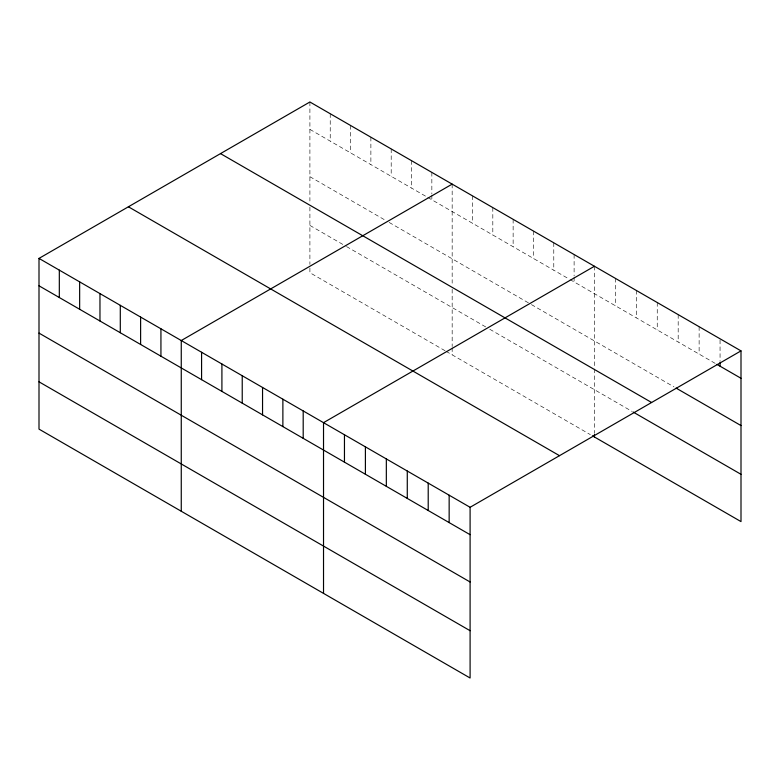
<?xml version="1.0" encoding="UTF-8"?>
<svg xmlns="http://www.w3.org/2000/svg" width="780" height="780" viewBox="0 0 780 780"><rect width="100%" height="100%" fill="white"/><g stroke="black" fill="none" stroke-linecap="round" stroke-linejoin="round"><path stroke-width="0.58" stroke-dasharray="3.9 2.92" d="M309.904 129.392L426.767 196.862M427.781 197.447L569.029 278.996M570.043 279.581L715.874 363.773M309.904 176.689L385.106 220.106M389.171 222.446L530.41 303.995M531.424 304.58L673.998 386.89M309.904 225.42L345.472 245.953M346.486 246.538L485.706 326.908M489.762 329.257L632.122 411.44M445.058 350.737L309.904 272.707L309.904 265.619M446.072 351.322L590.362 434.635M720.057 339.982L720.057 361.433M699.124 326.703L699.124 354.101M678.181 314.613L678.181 342.02M657.248 302.523L657.248 329.93M636.304 290.433L636.304 317.84M615.371 278.353L615.371 305.75M594.428 266.263L594.428 367.76M594.428 368.969L594.428 433.427M574.109 254.524L574.109 275.974M574.109 277.163L574.109 281.931M553.78 242.794L553.78 270.192M533.462 231.055L533.462 258.463M513.133 219.326L513.133 246.724M492.814 207.597L492.814 234.995M472.495 195.858L472.495 223.265M452.166 184.129L452.166 283.189M452.166 289.273L452.166 346.564M452.166 347.753L452.166 354.841M431.847 172.39L431.847 193.84M431.847 195.029L431.847 199.797M411.518 160.66L411.518 188.058M391.199 148.922L391.199 176.329M370.88 137.192L370.88 164.59M350.552 125.463L350.552 152.861M330.232 113.724L330.232 141.131M309.904 101.995L309.904 201.055M309.904 207.139L309.904 264.43"/><path stroke-width="1.17" d="M39 258.404L470.096 507.292L470.096 678.005L39 429.117L39 258.404L309.904 101.995L741 350.883L741 521.596L592.4 435.805M452.166 184.129L181.262 340.538L181.262 511.251M594.428 266.263L323.524 422.662L323.524 593.385M470.096 507.292L741 350.883M716.917 364.377L741 378.281M676.094 388.099L741 425.578M220.506 153.611L651.602 402.5M633.165 412.045L741 474.308M128.398 206.788L559.494 455.676M39 285.802L470.096 534.69M39 333.099L470.096 581.987M39 381.82L470.096 630.708M720.057 362.622L720.057 366.19M594.428 434.616L594.428 436.976M449.153 495.202L449.153 522.6M428.21 483.113L428.21 510.51M407.277 471.023L407.277 498.42M386.334 458.933L386.334 486.33M365.401 446.842L365.401 474.25M344.458 434.752L344.458 462.16M303.196 410.933L303.196 438.331M282.877 399.204L282.877 426.601M262.548 387.465L262.548 414.872M242.229 375.736L242.229 403.133M221.91 363.997L221.91 391.404M201.581 352.267L201.581 379.665M160.934 328.799L160.934 356.197M140.614 317.07L140.614 344.468M120.295 305.331L120.295 332.738M99.967 293.602L99.967 320.999M79.648 281.863L79.648 309.27M59.319 270.133L59.319 297.531"/></g></svg>
